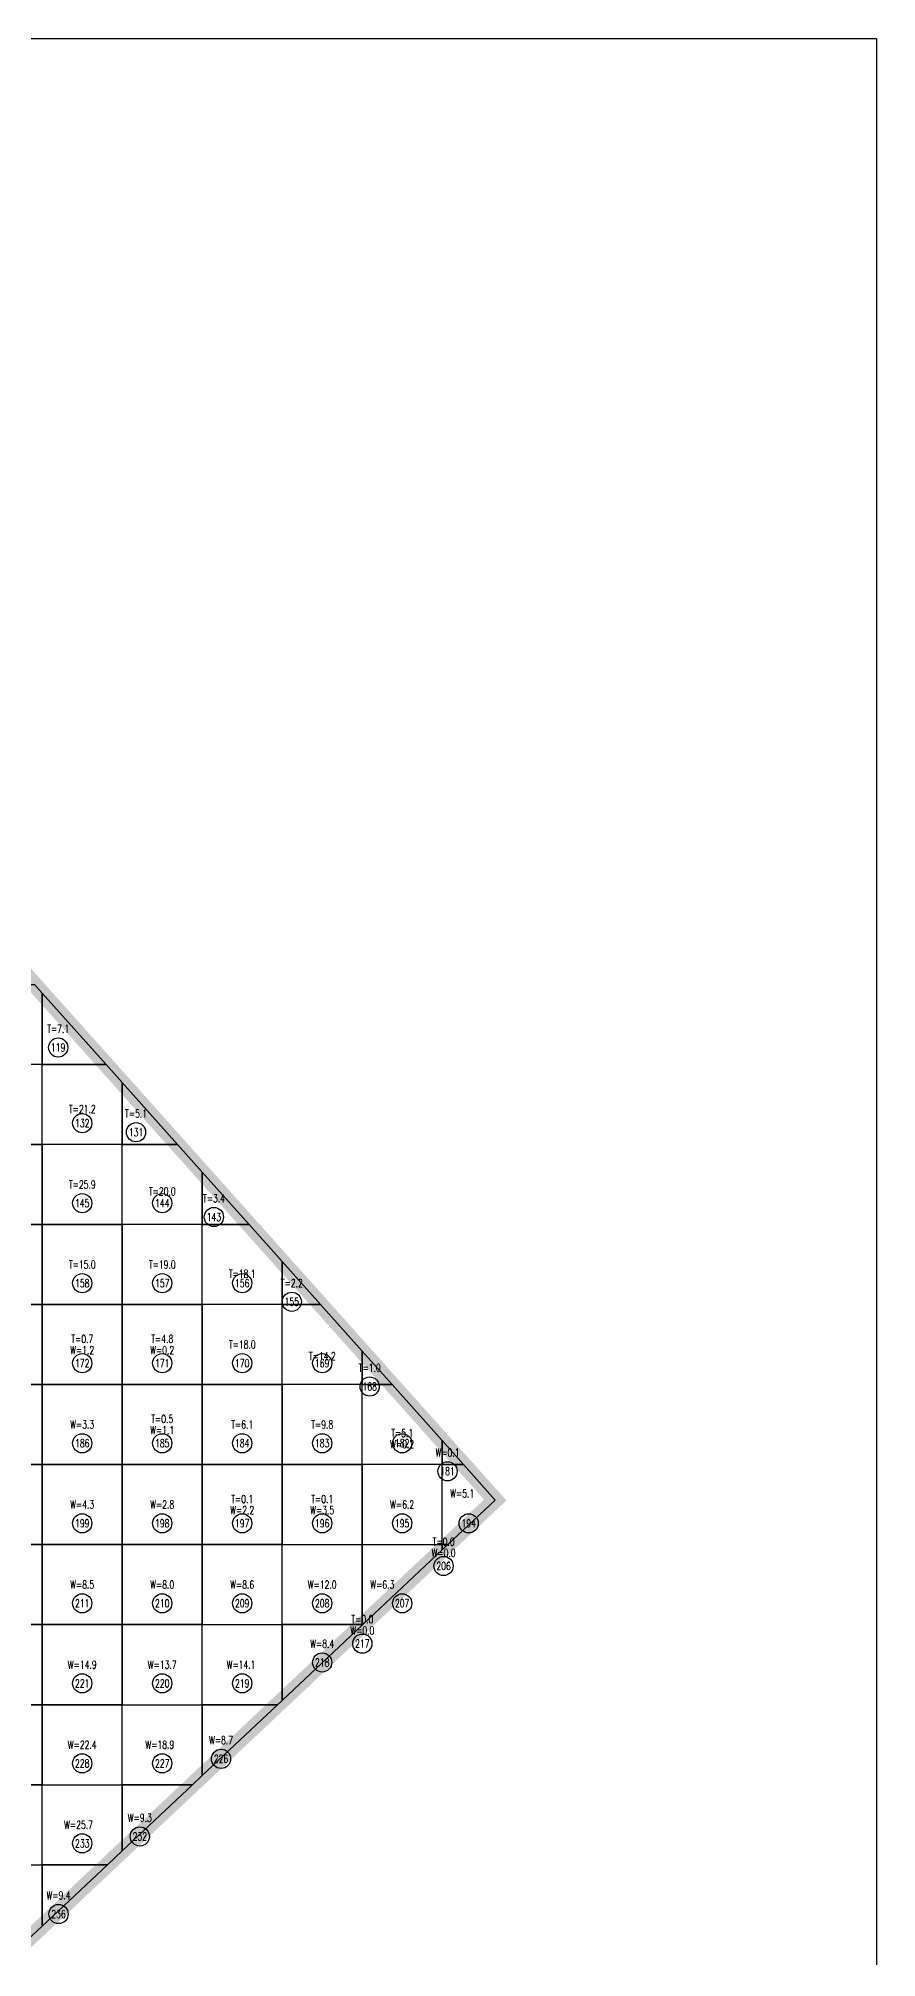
# Model space of a CAD drawing. Extents: x 4283 to 40403, y 1134 to 1764.
# Drawn here: x 19149.8 to 19193.5, y 1572.4 to 1672.4 of the extents above; entities that cross this region are included whole.
import ezdxf
from ezdxf.enums import TextEntityAlignment as Align

# ---------------------------------------------------------------- set-up
doc = ezdxf.new("R2010")
doc.units = 0
for name, color, linetype in [('tdz_23-2方格网', 2, 'Continuous'), ('tdz_23-2方格网计算', 7, 'Continuous'), ('tdz_土方计算图', 7, 'Continuous'), ('tdz_格田', 6, 'Continuous')]:
    doc.layers.add(name, color=color, linetype=linetype)
doc.styles.add('GLandNum', font='txt_____.ttf', dxfattribs={"width": 0.7, "height": 0.5})

msp = doc.modelspace()

# ---------------------------------------------------------------- linework, layer by layer
at = {"layer": 'tdz_23-2方格网', "linetype": 'Continuous'}
for points in [[(19149.994, 1622.645, 2831.787), (19149.994, 1618.93, 2831.591), (19145.827, 1618.93, 2831.989), (19145.827, 1623.097, 2831.678), (19149.589, 1623.097, 2831.789)], [(19153.315, 1618.93, 2831.767), (19149.994, 1618.93, 2831.591), (19149.994, 1622.645, 2831.787)], [(19145.827, 1618.93, 2831.989), (19145.827, 1614.764, 2832.207), (19149.994, 1614.764, 2831.726), (19149.994, 1618.93, 2831.591)], [(19154.16, 1617.985, 2831.762), (19154.16, 1614.764, 2831.496), (19149.994, 1614.764, 2831.726), (19149.994, 1618.93, 2831.591), (19153.315, 1618.93, 2831.767)], [(19157.041, 1614.764, 2831.744), (19154.16, 1614.764, 2831.496), (19154.16, 1617.985, 2831.762)], [(19145.827, 1614.764, 2832.207), (19145.827, 1610.597, 2832.503), (19149.994, 1610.597, 2831.753), (19149.994, 1614.764, 2831.726)], [(19149.994, 1614.764, 2831.726), (19149.994, 1610.597, 2831.753), (19154.16, 1610.597, 2831.624), (19154.16, 1614.764, 2831.496)], [(19158.327, 1613.325, 2831.737), (19158.327, 1610.597, 2831.401), (19154.16, 1610.597, 2831.624), (19154.16, 1614.764, 2831.496), (19157.041, 1614.764, 2831.744)], [(19160.766, 1610.597, 2831.722), (19158.327, 1610.597, 2831.401), (19158.327, 1613.325, 2831.737)], [(19145.827, 1610.597, 2832.503), (19145.827, 1606.43, 2832.838), (19149.994, 1606.43, 2832.528), (19149.994, 1610.597, 2831.753)], [(19149.994, 1610.597, 2831.753), (19149.994, 1606.43, 2832.528), (19154.16, 1606.43, 2832.552), (19154.16, 1610.597, 2831.624)], [(19154.16, 1610.597, 2831.624), (19154.16, 1606.43, 2832.552), (19158.327, 1606.43, 2831.571), (19158.327, 1610.597, 2831.401)], [(19162.494, 1608.665, 2831.712), (19162.494, 1606.43, 2831.306), (19158.327, 1606.43, 2831.571), (19158.327, 1610.597, 2831.401), (19160.766, 1610.597, 2831.722)], [(19164.492, 1606.43, 2831.699), (19162.494, 1606.43, 2831.306), (19162.494, 1608.665, 2831.712)], [(19145.827, 1606.43, 2832.838), (19145.827, 1602.264, 2833.221), (19149.994, 1602.264, 2833.002), (19149.994, 1606.43, 2832.528)], [(19149.994, 1606.43, 2832.528), (19149.994, 1602.264, 2833.002), (19154.16, 1602.264, 2832.769), (19154.16, 1606.43, 2832.552)], [(19154.16, 1606.43, 2832.552), (19154.16, 1602.264, 2832.769), (19158.327, 1602.264, 2832.324), (19158.327, 1606.43, 2831.571)], [(19158.327, 1606.43, 2831.571), (19158.327, 1602.264, 2832.324), (19162.494, 1602.264, 2831.713), (19162.494, 1606.43, 2831.306)], [(19166.66, 1604.005, 2831.686), (19166.66, 1602.264, 2831.459), (19162.494, 1602.264, 2831.713), (19162.494, 1606.43, 2831.306), (19164.492, 1606.43, 2831.699)], [(19168.218, 1602.264, 2831.677), (19166.66, 1602.264, 2831.459), (19166.66, 1604.005, 2831.686)], [(19145.827, 1602.264, 2833.221), (19145.827, 1598.097, 2833.363), (19149.994, 1598.097, 2833.031), (19149.994, 1602.264, 2833.002)], [(19149.994, 1602.264, 2833.002), (19149.994, 1598.097, 2833.031), (19154.16, 1598.097, 2832.883), (19154.16, 1602.264, 2832.769)], [(19154.16, 1602.264, 2832.769), (19154.16, 1598.097, 2832.883), (19158.327, 1598.097, 2832.554), (19158.327, 1602.264, 2832.324)], [(19158.327, 1602.264, 2832.324), (19158.327, 1598.097, 2832.554), (19162.494, 1598.097, 2832.3), (19162.494, 1602.264, 2831.713)], [(19162.494, 1602.264, 2831.713), (19162.494, 1598.097, 2832.3), (19166.66, 1598.097, 2832.157), (19166.66, 1602.264, 2831.459)], [(19170.827, 1599.346, 2831.845), (19170.827, 1598.097, 2832.19), (19166.66, 1598.097, 2832.157), (19166.66, 1602.264, 2831.459), (19168.218, 1602.264, 2831.677)], [(19171.943, 1598.097, 2832.055), (19170.827, 1598.097, 2832.19), (19170.827, 1599.346, 2831.845)], [(19145.827, 1598.097, 2833.363), (19145.827, 1593.93, 2833.442), (19149.994, 1593.93, 2833.23), (19149.994, 1598.097, 2833.031)], [(19149.994, 1598.097, 2833.031), (19149.994, 1593.93, 2833.23), (19154.16, 1593.93, 2833.072), (19154.16, 1598.097, 2832.883)], [(19154.16, 1598.097, 2832.883), (19154.16, 1593.93, 2833.072), (19158.327, 1593.93, 2832.818), (19158.327, 1598.097, 2832.554)], [(19158.327, 1598.097, 2832.554), (19158.327, 1593.93, 2832.818), (19162.494, 1593.93, 2832.7), (19162.494, 1598.097, 2832.3)], [(19162.494, 1598.097, 2832.3), (19162.494, 1593.93, 2832.7), (19166.66, 1593.93, 2832.637), (19166.66, 1598.097, 2832.157)], [(19166.66, 1598.097, 2832.157), (19166.66, 1593.93, 2832.637), (19170.827, 1593.93, 2832.586), (19170.827, 1598.097, 2832.19)], [(19170.827, 1598.097, 2832.19), (19171.943, 1598.097, 2832.055), (19173.593, 1596.252, 2832.367), (19171.123, 1593.93, 2832.595), (19170.827, 1593.93, 2832.586)], [(19145.827, 1593.93, 2833.442), (19145.827, 1589.764, 2833.808), (19149.994, 1589.764, 2833.561), (19149.994, 1593.93, 2833.23)], [(19149.994, 1593.93, 2833.23), (19149.994, 1589.764, 2833.561), (19154.16, 1589.764, 2833.317), (19154.16, 1593.93, 2833.072)], [(19154.16, 1593.93, 2833.072), (19154.16, 1589.764, 2833.317), (19158.327, 1589.764, 2833.136), (19158.327, 1593.93, 2832.818)], [(19158.327, 1593.93, 2832.818), (19158.327, 1589.764, 2833.136), (19162.494, 1589.764, 2832.997), (19162.494, 1593.93, 2832.7)], [(19162.494, 1589.764, 2832.997), (19162.494, 1593.93, 2832.7), (19166.66, 1593.93, 2832.637), (19166.66, 1589.764, 2833.004)], [(19166.69, 1589.764, 2833.006), (19166.66, 1589.764, 2833.004), (19166.66, 1593.93, 2832.637), (19170.827, 1593.93, 2832.586), (19170.827, 1593.652, 2832.622)], [(19170.827, 1593.93, 2832.586), (19171.123, 1593.93, 2832.595), (19170.827, 1593.652, 2832.622)], [(19145.827, 1589.764, 2833.808), (19145.827, 1585.597, 2834.167), (19149.994, 1585.597, 2833.915), (19149.994, 1589.764, 2833.561)], [(19149.994, 1589.764, 2833.561), (19149.994, 1585.597, 2833.915), (19154.16, 1585.597, 2833.637), (19154.16, 1589.764, 2833.317)], [(19154.16, 1589.764, 2833.317), (19154.16, 1585.597, 2833.637), (19158.327, 1585.597, 2833.408), (19158.327, 1589.764, 2833.136)], [(19162.257, 1585.597, 2833.416), (19158.327, 1585.597, 2833.408), (19158.327, 1589.764, 2833.136), (19162.494, 1589.764, 2832.997), (19162.494, 1585.82, 2833.393)], [(19162.494, 1585.82, 2833.393), (19162.494, 1589.764, 2832.997), (19166.66, 1589.764, 2833.004), (19166.66, 1589.736, 2833.008)], [(19166.66, 1589.764, 2833.004), (19166.69, 1589.764, 2833.006), (19166.66, 1589.736, 2833.008)], [(19145.827, 1585.597, 2834.167), (19145.827, 1581.43, 2834.526), (19149.994, 1581.43, 2834.304), (19149.994, 1585.597, 2833.915)], [(19149.994, 1585.597, 2833.915), (19149.994, 1581.43, 2834.304), (19154.16, 1581.43, 2833.964), (19154.16, 1585.597, 2833.637)], [(19157.823, 1581.43, 2833.826), (19154.16, 1581.43, 2833.964), (19154.16, 1585.597, 2833.637), (19158.327, 1585.597, 2833.408), (19158.327, 1581.904, 2833.779)], [(19158.327, 1585.597, 2833.408), (19162.257, 1585.597, 2833.416), (19158.327, 1581.904, 2833.779)], [(19145.827, 1581.43, 2834.526), (19145.827, 1577.264, 2834.714), (19149.994, 1577.264, 2834.51), (19149.994, 1581.43, 2834.304)], [(19153.39, 1577.264, 2834.236), (19149.994, 1577.264, 2834.51), (19149.994, 1581.43, 2834.304), (19154.16, 1581.43, 2833.964), (19154.16, 1577.988, 2834.165)], [(19154.16, 1581.43, 2833.964), (19157.823, 1581.43, 2833.826), (19154.16, 1577.988, 2834.165)], [(19145.827, 1576.68, 2834.663), (19145.827, 1577.264, 2834.714), (19149.994, 1577.264, 2834.51), (19149.994, 1574.072, 2834.55), (19148.956, 1573.097, 2834.647)], [(19149.994, 1577.264, 2834.51), (19153.39, 1577.264, 2834.236), (19149.994, 1574.072, 2834.55)]]:
    msp.add_polyline3d(points, close=True, dxfattribs=at)
at = {"layer": 'tdz_23-2方格网计算', "color": 7, "linetype": 'Continuous'}
for centre in [(19150.824, 1619.815), (19152.077, 1615.875), (19154.88, 1615.402), (19152.077, 1611.708), (19156.244, 1611.708), (19158.937, 1610.989), (19152.077, 1607.541), (19156.244, 1607.541), (19160.41, 1607.541), (19162.993, 1606.576), (19152.077, 1603.375), (19156.244, 1603.375), (19160.41, 1603.375), (19164.577, 1603.375), (19167.05, 1602.162), (19152.077, 1599.208), (19156.244, 1599.208), (19160.41, 1599.208), (19164.577, 1599.208), (19168.744, 1599.208), (19171.106, 1597.749), (19152.077, 1595.041), (19156.244, 1595.041), (19160.41, 1595.041), (19164.577, 1595.041), (19168.744, 1595.041), (19172.21, 1595.041), (19170.901, 1592.819), (19152.077, 1590.875), (19156.244, 1590.875), (19160.41, 1590.875), (19164.577, 1590.875), (19168.744, 1590.875), (19166.668, 1588.777), (19164.577, 1587.798), (19152.077, 1586.708), (19156.244, 1586.708), (19160.41, 1586.708), (19152.077, 1582.541), (19156.244, 1582.541), (19159.309, 1582.778), (19155.076, 1578.737), (19152.077, 1578.375), (19150.843, 1574.695)]:
    msp.add_circle(centre, 0.5, dxfattribs=at)
at = {"layer": 'tdz_土方计算图', "linetype": 'Continuous'}
for points in [[(19063.46, 1672.357), (19193.46, 1672.357)], [(19193.46, 1672.357), (19193.46, 1512.357)]]:
    msp.add_lwpolyline(points, dxfattribs=at)
at = {"layer": 'tdz_格田', "linetype": 'Continuous', "lineweight": 60, "const_width": 0.833}
msp.add_lwpolyline([(19083.327, 1649.429), (19109.533, 1671.617), (19138.234, 1635.796), (19173.593, 1596.252), (19148.956, 1573.097), (19096.185, 1633.519), (19083.327, 1649.429)], close=True, dxfattribs=at)

# ---------------------------------------------------------------- texts
at = {"layer": 'tdz_23-2方格网计算', "color": 2, "linetype": 'Continuous', "style": 'GLandNum', "width": 0.7}
for s, p in [('T=7.1', (19150.824, 1620.788)), ('T=21.2', (19152.077, 1616.611)), ('T=5.1', (19154.88, 1616.374)), ('T=25.9', (19152.077, 1612.68)), ('T=20.0', (19156.244, 1612.321)), ('T=3.4', (19158.937, 1611.961)), ('T=15.0', (19152.077, 1608.514)), ('T=19.0', (19156.244, 1608.514)), ('T=18.1', (19160.41, 1608.031)), ('T=2.2', (19162.993, 1607.548)), ('T=0.7', (19152.077, 1604.639)), ('T=4.8', (19156.244, 1604.639)), ('T=18.0', (19160.41, 1604.347)), ('T=14.2', (19164.577, 1603.741)), ('T=1.0', (19167.05, 1603.135)), ('T=0.5', (19156.244, 1600.472)), ('T=6.1', (19160.41, 1600.18)), ('T=9.8', (19164.577, 1600.18)), ('T=5.1', (19168.744, 1599.742)), ('T=0.1', (19160.41, 1596.305)), ('T=0.1', (19164.577, 1596.305)), ('T=0.0', (19170.901, 1594.083)), ('T=0.0', (19166.668, 1590.041))]:
    msp.add_text(s, height=0.4167, dxfattribs=at).set_placement(p, align=Align.MIDDLE_CENTER)
at = {"layer": 'tdz_23-2方格网计算', "color": 7, "linetype": 'Continuous', "style": 'GLandNum', "width": 0.7}
for s, p in [('119', (19150.824, 1619.815)), ('132', (19152.077, 1615.875)), ('131', (19154.88, 1615.402)), ('145', (19152.077, 1611.708)), ('144', (19156.244, 1611.708)), ('143', (19158.937, 1610.989)), ('158', (19152.077, 1607.541)), ('157', (19156.244, 1607.541)), ('156', (19160.41, 1607.541)), ('155', (19162.993, 1606.576)), ('172', (19152.077, 1603.375)), ('171', (19156.244, 1603.375)), ('170', (19160.41, 1603.375)), ('169', (19164.577, 1603.375)), ('168', (19167.05, 1602.162)), ('186', (19152.077, 1599.208)), ('185', (19156.244, 1599.208)), ('184', (19160.41, 1599.208)), ('183', (19164.577, 1599.208)), ('182', (19168.744, 1599.208)), ('181', (19171.106, 1597.749)), ('199', (19152.077, 1595.041)), ('198', (19156.244, 1595.041)), ('197', (19160.41, 1595.041)), ('196', (19164.577, 1595.041)), ('195', (19168.744, 1595.041)), ('194', (19172.21, 1595.041)), ('206', (19170.901, 1592.819)), ('211', (19152.077, 1590.875)), ('210', (19156.244, 1590.875)), ('209', (19160.41, 1590.875)), ('208', (19164.577, 1590.875)), ('207', (19168.744, 1590.875)), ('217', (19166.668, 1588.777)), ('218', (19164.577, 1587.798)), ('221', (19152.077, 1586.708)), ('220', (19156.244, 1586.708)), ('219', (19160.41, 1586.708)), ('226', (19159.309, 1582.778)), ('228', (19152.077, 1582.541)), ('227', (19156.244, 1582.541)), ('232', (19155.076, 1578.737)), ('233', (19152.077, 1578.375)), ('236', (19150.843, 1574.695))]:
    msp.add_text(s, height=0.4167, dxfattribs=at).set_placement(p, align=Align.MIDDLE_CENTER)
at = {"layer": 'tdz_23-2方格网计算', "color": 173, "linetype": 'Continuous', "style": 'GLandNum', "width": 0.7}
for s, p in [('W=1.2', (19152.077, 1604.055)), ('W=0.2', (19156.244, 1604.055)), ('W=3.3', (19152.077, 1600.18)), ('W=1.1', (19156.244, 1599.889)), ('W=0.2', (19168.744, 1599.159)), ('W=0.1', (19171.106, 1598.721)), ('W=4.3', (19152.077, 1596.014)), ('W=2.8', (19156.244, 1596.014)), ('W=2.2', (19160.41, 1595.722)), ('W=3.5', (19164.577, 1595.722)), ('W=6.2', (19168.744, 1596.014)), ('W=5.1', (19171.872, 1596.594)), ('W=0.0', (19170.901, 1593.499)), ('W=8.5', (19152.077, 1591.847)), ('W=8.0', (19156.244, 1591.847)), ('W=8.6', (19160.41, 1591.847)), ('W=12.0', (19164.577, 1591.847)), ('W=6.3', (19167.709, 1591.847)), ('W=8.4', (19164.577, 1588.771)), ('W=0.0', (19166.668, 1589.458)), ('W=14.9', (19152.077, 1587.68)), ('W=13.7', (19156.244, 1587.68)), ('W=14.1', (19160.351, 1587.68)), ('W=8.7', (19159.309, 1583.75)), ('W=22.4', (19152.077, 1583.514)), ('W=18.9', (19156.118, 1583.514)), ('W=9.3', (19155.076, 1579.709)), ('W=25.7', (19151.884, 1579.347)), ('W=9.4', (19150.843, 1575.668))]:
    msp.add_text(s, height=0.4167, dxfattribs=at).set_placement(p, align=Align.MIDDLE_CENTER)

doc.saveas('drawing.dxf')
